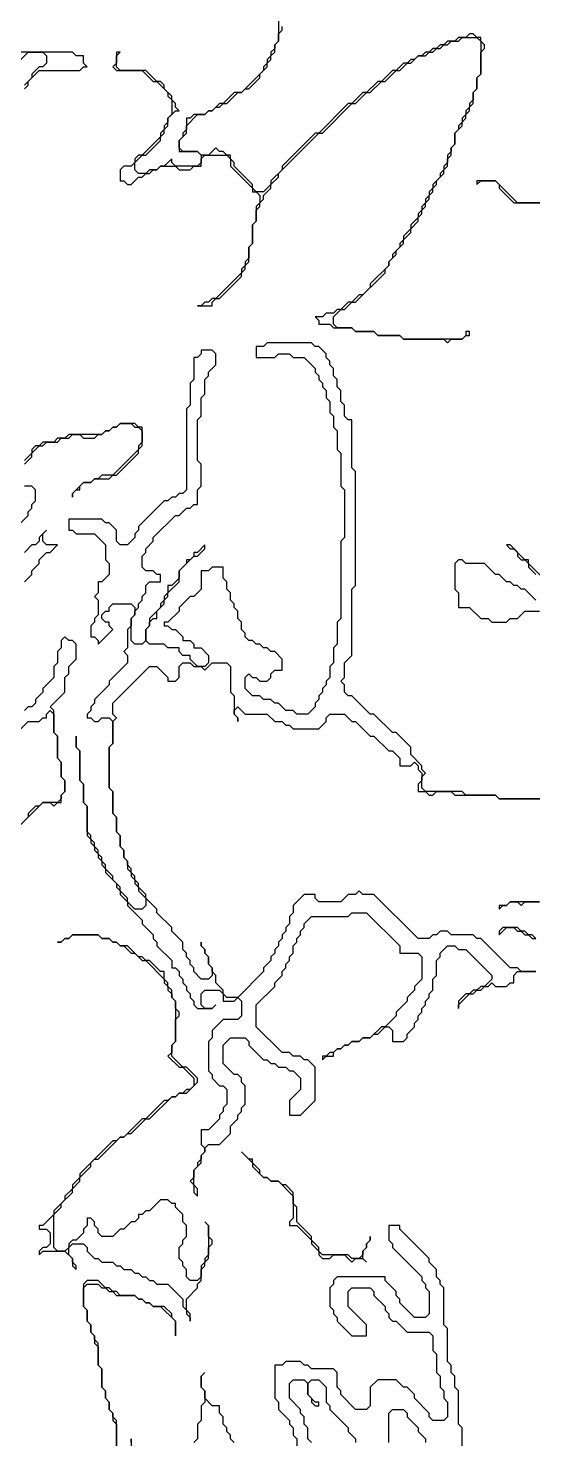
# Model space of a CAD drawing. Header units: metres. Extents: x 0 to 500, y 0 to 703.
# Drawn here: x 422.38 to 439.52, y 63.75 to 111.69 of the extents above; entities that cross this region are included whole.
import ezdxf

# ---------------------------------------------------------------- set-up
doc = ezdxf.new("R2010")
doc.units = ezdxf.units.M

msp = doc.modelspace()

# ---------------------------------------------------------------- linework, layer by layer
for points in [[(430.875, 112.125), (430.875, 111.25), (430.75, 111.125), (430.75, 111), (430.625, 110.875), (430.625, 110.75), (430.5, 110.625), (430.5, 110.5), (430.375, 110.375), (430.375, 110.25), (429.625, 109.5), (429.375, 109.5), (429, 109.125), (428.875, 109.125), (428.625, 108.875), (428.5, 108.875), (428.375, 108.75), (428, 108.75), (427.875, 108.625), (427.75, 108.625), (427.75, 108.25), (427.625, 108.125), (427.625, 108), (427.5, 107.875), (427.5, 107.5), (428.125, 107.5), (428.25, 107.375), (428.25, 107.125), (428.125, 107), (427.375, 107), (427.25, 107.125), (427.25, 107.25), (427, 107), (426.875, 107), (426.75, 106.875), (426.5, 106.875), (426.375, 106.75), (426.125, 106.75), (426, 106.875), (426, 107.125), (426.25, 107.375), (426.375, 107.375), (426.875, 107.875), (426.875, 108), (427, 108.125), (427, 108.25), (427.125, 108.375), (427.125, 108.625), (427.375, 108.875), (427.5, 108.875), (427.375, 109), (427.375, 109.125), (427.25, 109.25), (427.25, 109.375), (427, 109.625), (427, 109.75), (426.875, 109.875), (426.75, 109.875), (426.375, 110.25), (425.5, 110.25), (425.375, 110.375), (425.375, 110.75), (425.5, 110.875), (425.375, 110.875), (425.375, 110.5), (425.25, 110.375), (425.375, 110.25), (426.25, 110.25), (426.625, 109.875), (426.75, 109.875), (427.125, 109.5), (427.125, 109.375), (427.25, 109.25), (427.25, 108.75), (427.125, 108.625), (427.125, 108.5), (427, 108.375), (427, 108.25), (426.875, 108.125), (426.875, 108), (426.25, 107.375), (426.125, 107.375), (426, 107.25), (426, 107.125), (425.875, 107), (425.625, 107), (425.5, 106.875), (425.5, 106.5), (425.625, 106.5), (425.75, 106.375), (425.875, 106.375), (426.125, 106.625), (426.25, 106.625), (426.375, 106.75), (426.5, 106.75), (426.625, 106.875), (426.75, 106.875), (426.875, 107), (427.375, 107), (427.5, 106.875), (427.875, 106.875), (428, 107), (428.25, 107), (428.25, 107.25), (428.375, 107.375), (429.125, 107.375), (429.25, 107.25), (429.25, 107), (430, 106.25), (430, 106.125), (430.125, 106.125), (430.25, 106), (430.25, 105.75), (430.125, 105.625), (430.125, 105.125), (430, 105), (430, 104.375), (429.875, 104.25), (429.875, 103.875), (429.75, 103.75), (429.75, 103.625), (429.625, 103.5), (429.625, 103.375), (428.75, 102.5), (428.625, 102.5), (428.5, 102.375), (428.375, 102.375), (428.25, 102.25), (428.125, 102.25), (428.625, 102.25), (428.625, 102.375), (428.75, 102.5), (428.875, 102.5), (429.625, 103.25), (429.625, 103.375), (429.75, 103.5), (429.75, 103.625), (429.875, 103.75), (429.875, 104.25), (430, 104.375), (430, 105), (430.125, 105.125), (430.125, 105.5), (430.25, 105.625), (430.25, 105.75), (430.375, 105.875), (430.375, 106), (430.625, 106.25), (430.625, 106.375), (430.875, 106.625), (430.875, 106.75), (432.25, 108.125), (432.375, 108.125), (433.375, 109.125), (433.5, 109.125), (433.875, 109.5), (434, 109.5), (434.375, 109.875), (434.5, 109.875), (434.875, 110.25), (435, 110.25), (435.25, 110.5), (435.375, 110.5), (435.625, 110.75), (435.875, 110.75), (436, 110.875), (436.125, 110.875), (436.25, 111), (436.375, 111), (436.5, 111.125), (436.625, 111.125), (436.75, 111.25), (437, 111.25), (437.125, 111.375), (437.625, 111.375), (437.75, 111.25), (437.75, 110.125), (437.625, 110), (437.625, 109.625), (437.5, 109.5), (437.5, 109.25), (437.375, 109.125), (437.375, 109), (437.25, 108.875), (437.25, 108.75), (437.125, 108.625), (437.125, 108.5), (437, 108.375), (437, 108.25), (436.875, 108.125), (436.875, 107.75), (436.75, 107.625), (436.75, 107.5), (436.625, 107.375), (436.625, 107.125), (436.5, 107), (436.5, 106.875), (436.375, 106.75), (436.375, 106.625), (436.125, 106.375), (436.125, 106.25), (436, 106.125), (436, 106), (435.875, 105.875), (435.875, 105.75), (435.75, 105.625), (435.75, 105.5), (435.625, 105.375), (435.625, 105.25), (435.375, 105), (435.375, 104.875), (435.125, 104.625), (435.125, 104.5), (435, 104.375), (435, 104.25), (434.75, 104), (434.75, 103.875), (434.625, 103.75), (434.625, 103.625), (434, 103), (434, 102.875), (433.75, 102.625), (433.625, 102.625), (433.375, 102.375), (433.25, 102.375), (433, 102.125), (432.875, 102.125), (432.75, 102), (432.5, 102), (432.375, 101.875), (432.125, 101.875), (432.25, 101.75), (432.25, 101.625), (432.625, 101.625), (432.75, 101.5), (433.375, 101.5), (433.5, 101.375), (434.125, 101.375), (434.25, 101.25), (435, 101.25), (435.125, 101.125), (436.5, 101.125), (436.625, 101), (436.75, 101.125), (437.125, 101.125), (437.25, 101.25), (437.375, 101.25), (437.375, 101.375), (437.25, 101.375), (437.25, 101.25), (437.125, 101.125), (435.125, 101.125), (435, 101.25), (434.25, 101.25), (434.125, 101.375), (433.5, 101.375), (433.375, 101.5), (432.875, 101.5), (432.75, 101.625), (432.75, 101.875), (433, 102.125), (433.125, 102.125), (433.375, 102.375), (433.5, 102.375), (434.5, 103.375), (434.5, 103.5), (434.625, 103.625), (434.625, 103.75), (434.875, 104), (434.875, 104.125), (435.125, 104.375), (435.125, 104.5), (435.375, 104.75), (435.375, 104.875), (435.625, 105.125), (435.625, 105.25), (435.75, 105.375), (435.75, 105.5), (435.875, 105.625), (435.875, 105.75), (436, 105.875), (436, 106), (436.125, 106.125), (436.125, 106.25), (436.25, 106.375), (436.25, 106.5), (436.5, 106.75), (436.5, 106.875), (436.625, 107), (436.625, 107.25), (436.75, 107.375), (436.75, 107.625), (436.875, 107.75), (436.875, 108.125), (437.125, 108.375), (437.125, 108.5), (437.25, 108.625), (437.25, 108.75), (437.375, 108.875), (437.375, 109), (437.5, 109.125), (437.5, 109.5), (437.625, 109.625), (437.625, 110), (437.75, 110.125), (437.75, 110.875), (437.875, 111), (437.875, 111.125), (437.75, 111.25), (437.75, 111.375), (437.625, 111.375), (437.5, 111.5), (437.375, 111.5), (437.25, 111.375), (437, 111.375), (436.875, 111.25), (436.625, 111.25), (436.5, 111.125), (436.375, 111.125), (436.25, 111), (436.125, 111), (436, 110.875), (435.875, 110.875), (435.75, 110.75), (435.625, 110.75), (435.5, 110.625), (435.375, 110.625), (435.25, 110.5), (435.125, 110.5), (434.875, 110.25), (434.75, 110.25), (434.375, 109.875), (434.25, 109.875), (433.875, 109.5), (433.75, 109.5), (433.375, 109.125), (433.25, 109.125), (432.25, 108.125), (432.125, 108.125), (431, 107), (431, 106.875), (430.625, 106.5), (430.625, 106.375), (430.375, 106.125), (430.125, 106.125), (430, 106.25), (430, 106.375), (429.375, 107), (429.375, 107.125), (429.25, 107.25), (429.25, 107.375), (429.125, 107.375), (429, 107.5), (428.875, 107.5), (428.75, 107.625), (428.5, 107.375), (428.25, 107.375), (428.125, 107.5), (427.625, 107.5), (427.5, 107.625), (427.5, 107.875), (427.75, 108.125), (427.75, 108.375), (428.125, 108.75), (428.375, 108.75), (428.5, 108.875), (428.625, 108.875), (428.75, 109), (428.875, 109), (429, 109.125), (429.125, 109.125), (429.5, 109.5), (429.625, 109.5), (429.75, 109.625), (429.875, 109.625), (430.25, 110), (430.25, 110.125), (430.5, 110.375), (430.5, 110.5), (430.625, 110.625), (430.625, 110.75), (430.75, 110.875), (430.75, 111.125), (430.875, 111.25), (430.875, 111.5), (431, 111.625), (431, 111.75)], [(421.875, 110.375), (422.375, 110.875), (422.875, 110.875), (423, 110.75), (423, 110.5), (422.875, 110.375), (422.75, 110.375), (422.5, 110.125), (422.5, 110), (422.25, 109.75)], [(422.25, 109.625), (422.375, 109.75), (422.375, 109.875), (422.75, 110.25), (424.125, 110.25), (424.25, 110.375), (424.375, 110.375), (424.25, 110.5), (424.25, 110.75), (424, 110.75), (423.875, 110.875), (422.125, 110.875)], [(440.125, 105.75), (439, 105.75), (438.25, 106.5), (437.625, 106.5), (437.625, 106.375), (437.75, 106.5), (438.25, 106.5), (438.375, 106.375), (438.375, 106.25), (438.875, 105.75), (440.125, 105.75)], [(439.875, 85.5), (438.375, 85.5), (438.25, 85.625), (437.25, 85.625), (437.125, 85.75), (435.875, 85.75), (435.75, 85.875), (435.75, 86.25), (435.875, 86.375), (435.75, 86.5), (435.75, 86.625), (435.375, 87), (435.375, 87.25), (434.875, 87.75), (434.75, 87.75), (434.125, 88.375), (434, 88.375), (433.375, 89), (433.25, 89), (433.125, 89.125), (433.125, 89.375), (433, 89.5), (433.125, 89.625), (433.125, 90.125), (433.375, 90.375), (433.375, 92.625), (433.5, 92.75), (433.5, 96.625), (433.375, 96.75), (433.375, 98.375), (433.25, 98.375), (433.125, 98.5), (433.125, 98.875), (433, 99), (433, 99.375), (432.875, 99.5), (432.875, 99.75), (432.75, 99.875), (432.75, 100.125), (432.625, 100.25), (432.625, 100.375), (432.5, 100.5), (432.5, 100.625), (432.25, 100.875), (432.125, 100.875), (432, 101), (430.5, 101), (430.375, 100.875), (430.125, 100.875), (430.125, 100.5), (430.75, 100.5), (430.875, 100.625), (431.25, 100.625), (431.375, 100.5), (431.75, 100.5), (432.125, 100.125), (432.125, 100), (432.25, 99.875), (432.25, 99.75), (432.375, 99.625), (432.375, 99.5), (432.5, 99.375), (432.5, 99.125), (432.625, 99), (432.625, 98.625), (432.75, 98.5), (432.75, 98.125), (432.875, 98), (432.875, 97.375), (433, 97.25), (433, 96.125), (433.125, 96), (433.125, 94.375), (433, 94.25), (433, 91.625), (432.875, 91.5), (432.875, 90.75), (432.75, 90.625), (432.75, 90.125), (432.625, 90), (432.625, 89.625), (432.5, 89.5), (432.5, 89.375), (432.375, 89.25), (432.375, 89.125), (432.25, 89), (432.25, 88.875), (432.125, 88.75), (432.125, 88.625), (431.875, 88.375), (431.5, 88.375), (431.375, 88.5), (431.125, 88.5), (430.875, 88.75), (430.75, 88.75), (430.625, 88.875), (430.375, 88.875), (430.25, 89), (430, 89), (429.75, 89.25), (429.75, 89.625), (429.875, 89.75), (430, 89.625), (430.125, 89.625), (430.25, 89.5), (430.5, 89.5), (430.625, 89.625), (430.625, 89.75), (430.75, 89.875), (431, 89.875), (431, 90.25), (430.75, 90.5), (430.625, 90.5), (430.5, 90.625), (430.375, 90.625), (430.25, 90.75), (430.125, 90.75), (430, 90.875), (429.875, 90.875), (429.75, 91), (429.75, 91.125), (429.625, 91.25), (429.625, 91.5), (429.5, 91.625), (429.5, 91.875), (429.375, 92), (429.375, 92.125), (429.25, 92.25), (429.25, 92.5), (429.125, 92.625), (429.125, 92.875), (429, 93), (429, 93.375), (428.625, 93.375), (428.5, 93.25), (428.25, 93.25), (428.25, 92.625), (428, 92.375), (427.875, 92.375), (427.5, 92), (427.5, 91.875), (427.125, 91.5), (427, 91.5), (427, 91.375), (427.125, 91.375), (427.25, 91.25), (427.375, 91.25), (427.625, 91), (427.625, 90.875), (427.875, 90.875), (428, 90.75), (428, 90.625), (428.25, 90.625), (428.5, 90.375), (428.5, 90.125), (428.375, 90), (428.125, 90), (427.875, 90.25), (427.875, 90.375), (427.625, 90.375), (427.5, 90.5), (427.5, 90.625), (427.125, 90.625), (427, 90.75), (426.5, 90.75), (426.375, 90.875), (426.375, 91.25), (426.5, 91.375), (426.5, 91.5), (426.625, 91.625), (426.75, 91.625), (426.75, 91.875), (427, 92.125), (427, 92.25), (427.125, 92.375), (427.125, 92.5), (427.5, 92.875), (427.5, 93.25), (428, 93.75), (428.125, 93.75), (428.375, 94), (428.375, 94.125), (428.125, 93.875), (428, 93.875), (428, 93.75), (427.875, 93.625), (427.75, 93.625), (427.75, 93.5), (427.5, 93.25), (427.5, 93), (427.25, 92.75), (427.125, 92.75), (427.125, 92.5), (427, 92.375), (427, 92.25), (426.875, 92.125), (426.875, 92), (426.5, 91.625), (426.5, 91.375), (426.375, 91.25), (426.375, 90.875), (426.25, 90.75), (426, 90.75), (425.875, 90.875), (425.875, 91.625), (426, 91.75), (426, 91.875), (426.125, 92), (426.125, 92.125), (426.25, 92.25), (426.25, 92.375), (426.375, 92.5), (426.375, 92.75), (426.5, 92.875), (426.875, 92.875), (426.875, 93.125), (426.75, 93.125), (426.625, 93.25), (426.375, 93.25), (426.25, 93.375), (426.25, 93.75), (426.375, 93.875), (426.375, 94), (426.625, 94.25), (426.625, 94.375), (427.375, 95.125), (427.5, 95.125), (427.75, 95.375), (427.875, 95.375), (428, 95.5), (428.125, 95.5), (428.125, 96), (428.25, 96.125), (428.25, 96.875), (428.125, 97), (428.125, 98.375), (428.25, 98.5), (428.25, 99.125), (428.375, 99.25), (428.375, 99.75), (428.5, 99.875), (428.5, 100), (428.75, 100.25), (428.75, 100.625), (428.625, 100.75), (428.25, 100.75), (428.25, 100.625), (428.125, 100.5), (428, 100.5), (428, 99.75), (427.875, 99.625), (427.875, 98.875), (427.75, 98.75), (427.75, 96), (427.625, 95.875), (427.5, 95.875), (427.375, 95.75), (427.25, 95.75), (427.125, 95.625), (427, 95.625), (426.125, 94.75), (426.125, 94.625), (426, 94.5), (426, 94.375), (425.75, 94.125), (425.5, 94.125), (425.375, 94.25), (425.375, 94.625), (425.125, 94.875), (425, 94.875), (424.875, 95), (423.75, 95), (423.75, 94.625), (423.875, 94.625), (424, 94.5), (424.625, 94.5), (425, 94.125), (425, 93.625), (425.125, 93.5), (425.125, 93.125), (424.875, 92.875), (424.75, 92.875), (424.75, 92.5), (424.625, 92.375), (424.75, 92.25), (424.75, 91.75), (424.625, 91.625), (424.625, 91.5), (424.5, 91.375), (424.5, 91), (424.625, 91), (424.75, 90.875), (424.75, 90.75), (425.25, 91.25), (425.125, 91.375), (425.125, 91.5), (425, 91.5), (424.875, 91.625), (424.875, 91.75), (425, 91.875), (425.125, 91.875), (425.125, 92), (425.25, 92.125), (425.875, 92.125), (426, 92), (426, 91.75), (425.875, 91.625), (425.875, 91.375), (425.75, 91.25), (425.75, 90.625), (425.625, 90.5), (425.75, 90.375), (425.75, 90.125), (425.125, 89.5), (425.125, 89.375), (424.625, 88.875), (424.625, 88.75), (424.5, 88.625), (424.5, 88.5), (424.375, 88.375), (424.375, 88.25), (424.5, 88.25), (424.625, 88.125), (424.75, 88.125), (424.875, 88.25), (425.125, 88.25), (425.25, 88.125), (425.25, 87.375), (425.125, 87.25), (425.125, 85.875), (425.25, 85.75), (425.25, 85), (425.375, 84.875), (425.375, 84.375), (425.5, 84.25), (425.5, 83.875), (425.625, 83.75), (425.625, 83.5), (425.75, 83.375), (425.75, 83.125), (425.875, 83), (425.875, 82.875), (426, 82.75), (426, 82.625), (426.125, 82.5), (426.125, 82.375), (426.375, 82.125), (426.375, 81.875), (426.25, 81.75), (426, 81.75), (425.75, 82), (425.75, 82.125), (425.5, 82.375), (425.5, 82.5), (425.25, 82.75), (425.25, 82.875), (425, 83.125), (425, 83.25), (424.875, 83.375), (424.875, 83.5), (424.75, 83.625), (424.75, 83.75), (424.625, 83.875), (424.625, 84), (424.5, 84.125), (424.5, 84.25), (424.375, 84.375), (424.375, 85.25), (424.25, 85.375), (424.25, 86), (424.125, 86.125), (424.125, 87.125), (424, 87.25), (424, 87.625), (424, 87.25), (424.125, 87.125), (424.125, 86.125), (424.25, 86), (424.25, 85.375), (424.375, 85.25), (424.375, 84.25), (424.5, 84.125), (424.5, 84), (424.625, 83.875), (424.625, 83.75), (424.75, 83.625), (424.75, 83.5), (424.875, 83.375), (424.875, 83.25), (425, 83.125), (425, 83), (425.375, 82.625), (425.375, 82.5), (425.5, 82.375), (425.5, 82.25), (425.75, 82), (425.75, 81.875), (426.25, 81.375), (426.25, 81.25), (426.625, 80.875), (426.625, 80.75), (426.75, 80.625), (426.75, 80.5), (427.25, 80), (427.25, 79.75), (427.375, 79.75), (427.5, 79.625), (427.5, 79.5), (427.625, 79.375), (427.625, 79.25), (427.75, 79.125), (427.75, 79), (427.875, 78.875), (427.875, 78.75), (428, 78.625), (428, 78.5), (428.125, 78.375), (428.625, 78.375), (428.75, 78.5), (428.625, 78.375), (428.375, 78.375), (428.25, 78.5), (428.25, 78.875), (428.375, 79), (428.875, 79), (429, 78.875), (429, 78.625), (429.375, 78.625), (429.5, 78.75), (429.625, 78.625), (429.625, 78.125), (429.5, 78), (429, 78), (428.625, 77.625), (428.625, 77.375), (428.5, 77.25), (428.5, 76.25), (428.625, 76.125), (428.625, 76), (428.875, 75.75), (429, 75.75), (429.125, 75.625), (429.125, 75.125), (429, 75), (429, 74.875), (428.875, 74.75), (428.875, 74.625), (428.5, 74.25), (428.25, 74.25), (428.25, 73.75), (428.375, 73.625), (428.375, 73.5), (428.25, 73.375), (428.25, 73.25), (428.125, 73.125), (428.125, 73), (428, 72.875), (428, 72.625), (427.875, 72.5), (428, 72.375), (428, 72.125), (428.125, 72), (428.125, 72.25), (428, 72.375), (428, 72.875), (428.25, 73.125), (428.25, 73.375), (428.375, 73.5), (428.375, 73.625), (428.5, 73.75), (428.875, 73.75), (429.25, 74.125), (429.25, 74.375), (429.5, 74.625), (429.5, 74.75), (429.625, 74.875), (429.625, 75), (429.75, 75.125), (429.75, 75.75), (429.625, 75.875), (429.625, 76), (429.5, 76.125), (429.375, 76.125), (429, 76.5), (429, 77.125), (429.25, 77.375), (429.75, 77.375), (429.875, 77.25), (429.875, 77.125), (430.375, 76.625), (430.5, 76.625), (430.625, 76.5), (430.75, 76.5), (430.875, 76.375), (431.125, 76.375), (431.25, 76.25), (431.375, 76.25), (431.625, 76), (431.625, 75.625), (431.25, 75.25), (431.25, 74.75), (431.625, 74.75), (432.125, 75.25), (432.125, 76.375), (431.875, 76.625), (431.75, 76.625), (431.625, 76.75), (431.375, 76.75), (431.25, 76.875), (431, 76.875), (430.125, 77.75), (430.125, 78.5), (430.75, 79.125), (430.75, 79.25), (431, 79.5), (431, 79.625), (431.125, 79.75), (431.125, 79.875), (431.25, 80), (431.25, 80.125), (431.375, 80.25), (431.375, 80.5), (431.5, 80.625), (431.5, 80.75), (431.625, 80.875), (431.625, 81), (431.75, 81.125), (431.75, 81.25), (432, 81.5), (433.25, 81.5), (433.375, 81.625), (433.875, 81.625), (435, 80.5), (435, 80.25), (435.625, 80.25), (435.75, 80.125), (435.75, 79.375), (435.5, 79.125), (435.5, 79), (435.25, 78.75), (435.25, 78.625), (434.875, 78.25), (434.875, 78.125), (434.5, 77.75), (434.375, 77.75), (434, 77.375), (433.75, 77.375), (433.625, 77.25), (433.375, 77.25), (433.25, 77.125), (433.125, 77.125), (433, 77), (432.875, 77), (432.75, 76.875), (432.625, 76.875), (432.5, 76.75), (432.375, 76.75), (432.375, 76.625), (432.5, 76.75), (432.75, 76.75), (432.75, 76.875), (432.875, 77), (433, 77), (433.125, 77.125), (433.25, 77.125), (433.375, 77.25), (433.625, 77.25), (433.75, 77.375), (434, 77.375), (434.125, 77.5), (434.25, 77.5), (434.5, 77.75), (434.625, 77.75), (434.75, 77.625), (434.75, 77.25), (435.125, 77.25), (435.25, 77.375), (435.25, 77.5), (435.5, 77.75), (435.5, 77.875), (435.625, 78), (435.625, 78.125), (435.75, 78.25), (435.75, 78.375), (435.875, 78.5), (435.875, 78.625), (436, 78.75), (436, 78.875), (436.125, 79), (436.125, 79.375), (436.25, 79.5), (436.25, 80), (436.375, 80.125), (436.375, 80.25), (436.625, 80.5), (436.875, 80.5), (437, 80.375), (437.25, 80.375), (438.125, 79.5), (438.125, 79.375), (437.875, 79.125), (437.75, 79.125), (437.625, 79), (437.5, 79), (437.375, 78.875), (437.25, 78.875), (437, 78.625), (437, 78.375), (437, 78.5), (437.375, 78.875), (437.5, 78.875), (437.625, 79), (437.75, 79), (437.875, 79.125), (438, 79.125), (438.125, 79.25), (438.25, 79.125), (438.625, 79.125), (438.75, 79.25), (438.875, 79.25), (438.875, 79.5), (439, 79.625), (439.625, 79.625)], [(422.25, 96.875), (422.5, 97.125), (422.5, 97.25), (422.75, 97.5), (422.875, 97.5), (423, 97.625), (423.375, 97.625), (423.5, 97.75), (423.75, 97.75), (423.875, 97.875), (424.125, 97.875), (424.25, 97.75), (424.625, 97.75), (424.75, 97.875), (424.875, 97.875), (425, 98), (425.125, 98), (425.25, 98.125), (425.375, 98.125), (425.5, 98.25), (425.875, 98.25), (426, 98.125), (426.125, 98.125), (426.25, 98), (426.25, 97.625), (426.125, 97.5), (426.125, 97.375), (425.25, 96.5), (424.875, 96.5), (424.75, 96.375), (424.625, 96.375), (424.5, 96.25), (424.25, 96.25), (423.875, 95.875), (423.875, 95.75), (423.875, 95.875), (424, 96), (424.125, 96), (424.125, 96.125), (424.25, 96.25), (424.5, 96.25), (424.625, 96.375), (425.125, 96.375), (425.25, 96.5), (425.375, 96.5), (426.125, 97.25), (426.125, 97.375), (426.25, 97.5), (426.25, 98.125), (426.125, 98.125), (426, 98.25), (425.5, 98.25), (425.375, 98.125), (425.25, 98.125), (425.125, 98), (425, 98), (424.875, 97.875), (423.75, 97.875), (423.625, 97.75), (423.375, 97.75), (423.25, 97.625), (422.875, 97.625), (422.75, 97.5), (422.625, 97.5), (422.5, 97.375), (422.5, 97.25), (422.25, 97)], [(422.125, 94.875), (422.375, 95.125), (422.375, 95.25), (422.5, 95.375), (422.5, 95.5), (422.625, 95.625), (422.625, 96), (422.5, 96.125), (422.25, 96.125)], [(422.25, 92.875), (422.5, 93.125), (422.5, 93.25), (422.75, 93.5), (422.75, 93.625), (423, 93.875), (423.125, 93.875), (423.375, 94.125), (423, 94.125), (422.875, 94.25), (422.875, 94.5), (423, 94.625), (422.75, 94.375), (422.75, 94.25), (422.625, 94.125), (422.5, 94.125), (422.25, 93.875)], [(440.25, 92.625), (439.375, 93.5), (439.375, 93.625), (439.25, 93.625), (438.75, 94.125), (438.625, 94.125), (438.75, 94), (438.875, 94), (439, 93.875), (439, 93.75), (439.125, 93.625), (439.25, 93.625), (439.375, 93.5), (439.375, 93.375), (439.625, 93.125)], [(439.625, 92.25), (439.25, 92.625), (439.125, 92.625), (439, 92.75), (438.875, 92.75), (438.75, 92.875), (438.625, 92.875), (438.375, 93.125), (438.25, 93.125), (437.875, 93.5), (437.25, 93.5), (437.125, 93.625), (437, 93.625), (436.875, 93.5), (436.875, 92.625), (437, 92.5), (437, 92), (437.375, 92), (437.75, 91.625), (438, 91.625), (438.125, 91.5), (438.625, 91.5), (438.75, 91.625), (439, 91.625), (439.25, 91.875), (439.75, 91.875)], [(422.25, 84.75), (422.875, 85.375), (423.125, 85.375), (423.25, 85.25), (423.375, 85.375), (423.5, 85.375), (423.5, 85.625), (423.625, 85.75), (423.625, 86.125), (423.5, 86.25), (423.5, 86.75), (423.375, 86.875), (423.375, 87.625), (423.25, 87.75), (423.25, 88.5), (423.125, 88.625), (423.625, 89.125), (423.625, 89.625), (423.75, 89.75), (423.75, 90), (424, 90.25), (424, 90.75), (423.875, 90.875), (423.75, 90.875), (423.625, 91), (423.5, 90.875), (423.5, 90.625), (423.375, 90.5), (423.375, 90.125), (423.25, 90), (423.25, 89.625), (422.875, 89.25), (422.875, 89.125), (422.625, 88.875), (422.625, 88.75), (422.5, 88.625), (422.375, 88.625), (422.25, 88.5)], [(439.625, 79.625), (439.125, 79.625), (439, 79.75), (438.75, 79.75), (437.75, 80.75), (437.625, 80.75), (437.5, 80.875), (436.75, 80.875), (436.625, 81), (436.375, 81), (436.25, 80.875), (436.125, 80.875), (436, 80.75), (435.625, 80.75), (434.125, 82.25), (433.75, 82.25), (433.625, 82.375), (433.5, 82.25), (433.25, 82.25), (433, 82), (432.25, 82), (432.125, 82.125), (432.125, 82.25), (431.75, 82.25), (431.375, 81.875), (431.375, 81.625), (431.25, 81.5), (431.25, 81.25), (431.125, 81.125), (431.125, 81), (431, 80.875), (431, 80.75), (430.875, 80.625), (430.875, 80.5), (430.75, 80.375), (430.75, 80.25), (430.625, 80.125), (430.625, 80), (430.375, 79.75), (430.375, 79.625), (429.5, 78.75), (429.125, 78.75), (429, 78.875), (429, 79), (428.75, 79.25), (428.75, 79.5), (428.625, 79.625), (428.625, 79.75), (428.5, 79.875), (428.5, 80.125), (428.375, 80.25), (428.375, 80.375), (428.25, 80.5), (428.25, 80.625), (428.25, 80.5), (428.375, 80.375), (428.375, 80.25), (428.5, 80.125), (428.5, 79.875), (428.625, 79.75), (428.625, 79.5), (428.5, 79.375), (428.25, 79.375), (428, 79.625), (428, 79.75), (427.875, 79.875), (427.875, 80), (427.75, 80.125), (427.75, 80.25), (427.625, 80.375), (427.625, 80.625), (427.25, 81), (427.25, 81.125), (426.75, 81.625), (426.75, 81.75), (426.375, 82.125), (426.375, 82.25), (426.125, 82.5), (426.125, 82.625), (426, 82.75), (426, 82.875), (425.875, 83), (425.875, 83.125), (425.75, 83.25), (425.75, 83.375), (425.625, 83.5), (425.625, 83.75), (425.5, 83.875), (425.5, 84.25), (425.375, 84.375), (425.375, 84.875), (425.25, 85), (425.25, 85.75), (425.125, 85.875), (425.125, 87.25), (425.25, 87.375), (425.25, 88.125), (425.375, 88.25), (425.25, 88.375), (425.25, 88.75), (426.5, 90), (426.75, 90), (427.125, 89.625), (427.125, 89.5), (427.375, 89.5), (427.5, 89.625), (427.5, 90), (427.625, 90.125), (427.875, 90.125), (428, 90), (428.25, 90), (428.375, 89.875), (428.625, 90.125), (429.125, 90.125), (429.25, 90), (429.25, 89.125), (429.375, 89), (429.375, 88.375), (429.5, 88.25), (429.5, 88.125), (429.5, 88.25), (429.375, 88.375), (429.375, 88.5), (429.5, 88.625), (429.75, 88.375), (430.5, 88.375), (430.75, 88.125), (431, 88.125), (431.125, 88), (431.25, 88), (431.375, 87.875), (432.25, 87.875), (432.5, 88.125), (432.5, 88.25), (432.625, 88.375), (433.125, 88.375), (433.375, 88.125), (433.5, 88.125), (434, 87.625), (434.125, 87.625), (434.625, 87.125), (434.75, 87.125), (435, 86.875), (435, 86.625), (435.375, 86.625), (435.5, 86.75), (435.625, 86.625), (435.625, 86.5), (435.75, 86.375), (435.75, 86.125), (435.625, 86), (435.625, 85.75), (435.875, 85.75), (436, 85.625), (436.125, 85.625), (436.25, 85.75), (436.75, 85.75), (436.875, 85.625), (438.25, 85.625), (438.375, 85.5), (439.875, 85.5)], [(421.75, 87.5), (422.375, 88.125), (422.75, 88.125), (422.875, 88.25), (423, 88.25), (423, 88.375), (423.125, 88.5), (423.25, 88.375), (423.25, 87.75), (423.375, 87.625), (423.375, 86.875), (423.5, 86.75), (423.5, 86.25), (423.625, 86.125), (423.625, 85.75), (423.5, 85.625), (423.5, 85.5), (423.375, 85.375), (422.875, 85.375), (422.75, 85.25), (422.625, 85.25), (422.375, 85), (422.375, 84.875), (421.75, 84.25)], [(439.75, 82), (438.75, 82), (438.625, 81.875), (438.375, 81.875), (438.375, 81.75), (438.5, 81.875), (438.625, 81.875), (438.75, 82), (439, 82), (439.125, 81.875), (439.25, 82), (439.75, 82)], [(439.625, 80.75), (439.5, 80.875), (439.375, 80.875), (439.25, 81), (439.125, 81), (439, 81.125), (438.5, 81.125), (438.375, 81), (438.375, 80.875), (438.625, 81.125), (438.875, 81.125), (439, 81), (439.125, 81), (439.25, 80.875), (439.375, 80.875), (439.5, 80.75), (439.625, 80.75)], [(437.125, 63.25), (437.125, 64.125), (437, 64.25), (437, 65.375), (436.875, 65.5), (436.875, 65.875), (436.75, 66), (436.75, 66.25), (436.625, 66.375), (436.625, 67.5), (436.5, 67.625), (436.5, 68.875), (436.375, 69), (436.375, 69.125), (436.25, 69.25), (436.25, 69.5), (436, 69.75), (436, 69.875), (435, 70.875), (435, 71), (434.625, 71), (434.625, 70.5), (434.75, 70.375), (434.75, 70.25), (435.75, 69.25), (435.75, 69.125), (435.875, 69), (435.875, 68.875), (436, 68.75), (436, 68), (435.875, 67.875), (435.5, 67.875), (435, 68.375), (435, 68.5), (434.875, 68.625), (434.875, 68.75), (434.5, 69.125), (434.5, 69.25), (432.875, 69.25), (432.75, 69.125), (432.75, 69), (432.625, 68.875), (432.625, 68.25), (432.75, 68.125), (432.75, 68), (432.875, 67.875), (432.875, 67.75), (433.375, 67.25), (433.875, 67.25), (433.875, 67.625), (433.25, 68.25), (433.25, 68.75), (433.375, 68.875), (434, 68.875), (434.125, 68.75), (434.125, 68.625), (434.5, 68.25), (434.5, 68.125), (434.625, 68), (434.625, 67.875), (434.75, 67.75), (434.875, 67.75), (435.25, 67.375), (436, 67.375), (436.125, 67.25), (436.125, 66.75), (436.25, 66.625), (436.25, 66), (436.375, 65.875), (436.375, 65.5), (436.5, 65.375), (436.5, 65.125), (436.625, 65), (436.625, 64.5), (436.5, 64.375), (436.125, 64.375), (436, 64.5), (436, 64.625), (435.5, 65.125), (435.5, 65.25), (435.25, 65.5), (435.125, 65.5), (434.875, 65.75), (434.25, 65.75), (434, 65.5), (434, 64.875), (433.875, 64.75), (433.5, 64.75), (433, 65.25), (433, 65.375), (432.875, 65.5), (432.875, 66), (432.75, 66.125), (432, 66.125), (431.875, 66.25), (431.75, 66.25), (431.625, 66.375), (431.125, 66.375), (431, 66.25), (430.75, 66.25), (430.75, 65.125), (430.875, 65), (430.875, 64.75), (431.25, 64.375), (431.25, 64.25), (431.375, 64.125), (431.375, 63.875), (431.5, 63.75), (431.5, 63.375)], [(425.375, 63.5), (425.375, 64.375), (425.25, 64.5), (425.25, 64.625), (425.125, 64.75), (425.125, 65), (425, 65.125), (425, 65.375), (424.875, 65.5), (424.875, 66.125), (424.75, 66.25), (424.75, 67), (424.625, 67.125), (424.625, 67.25), (424.5, 67.375), (424.5, 67.625), (424.375, 67.75), (424.375, 68.125), (424.25, 68.25), (424.25, 68.875), (424.375, 69), (424.75, 69), (424.875, 68.875), (425, 68.875), (425.125, 68.75), (425.25, 68.75), (425.375, 68.625), (426, 68.625), (426.125, 68.5), (426.25, 68.5), (426.375, 68.375), (426.5, 68.375), (426.625, 68.25), (426.875, 68.25), (427.375, 67.75), (427.375, 67.25), (427.375, 67.75), (427.25, 67.875), (427.25, 68), (427, 68.25), (426.625, 68.25), (426.5, 68.375), (426.375, 68.375), (426.25, 68.5), (426.125, 68.5), (426, 68.625), (425.5, 68.625), (425.375, 68.75), (425.25, 68.75), (425.125, 68.875), (425, 68.875), (424.75, 69.125), (424.375, 69.125), (424.25, 69), (424.25, 68.25), (424.375, 68.125), (424.375, 67.75), (424.5, 67.625), (424.5, 67.375), (424.625, 67.25), (424.625, 67), (424.75, 66.875), (424.75, 66.25), (424.875, 66.125), (424.875, 65.5), (425, 65.375), (425, 65.125), (425.125, 65), (425.125, 64.75), (425.25, 64.625), (425.25, 64.375), (425.375, 64.25), (425.375, 63.5)], [(429.375, 63.625), (429.25, 63.75), (429.25, 63.875), (429.125, 64), (429.125, 64.125), (429, 64.25), (429, 64.5), (428.875, 64.625), (428.875, 64.875), (428.625, 64.875), (428.375, 65.125), (428.375, 65.375), (428.25, 65.5), (428.25, 65.875), (428.375, 66), (428.25, 65.875), (428.25, 65.5), (428.375, 65.375), (428.375, 65), (428.25, 64.875), (428.25, 64.375), (428.125, 64.25), (428.125, 63.75), (428, 63.625)], [(432, 63.625), (431.875, 63.75), (431.875, 64.125), (431.75, 64.25), (431.75, 64.5), (431.625, 64.625), (431.625, 64.75), (431.25, 65.125), (431.25, 65.625), (431.375, 65.75), (431.75, 65.75), (431.875, 65.625), (431.875, 65.25), (432, 65.125), (432, 65), (432.125, 64.875), (432.25, 64.875), (432.25, 65), (432.125, 65), (431.875, 65.25), (431.875, 65.625), (432, 65.75), (432.25, 65.75), (432.5, 65.5), (432.5, 65), (432.625, 64.875), (432.625, 64.75), (433.25, 64.125), (433.25, 64), (433.5, 63.75), (433.5, 63.625)], [(434.625, 63.625), (434.625, 64.625), (434.75, 64.75), (435.125, 64.75), (435.25, 64.625), (435.25, 64.5), (435.625, 64.125), (435.625, 64), (435.875, 63.75), (435.875, 63.625)], [(425.875, 63.625), (425.875, 63.75), (425.875, 63.5)]]:
    msp.add_lwpolyline(points)
for points in [[(423.875, 80.875), (423.75, 80.75), (423.625, 80.75), (423.5, 80.625), (423.375, 80.625), (423.5, 80.625), (423.625, 80.75), (423.75, 80.75), (423.875, 80.875), (424.75, 80.875), (424.875, 80.75), (425.125, 80.75), (425.25, 80.625), (425.375, 80.625), (425.5, 80.5), (425.625, 80.5), (425.875, 80.25), (426, 80.25), (426.25, 80), (426.375, 80), (427, 79.375), (427, 79.25), (427.125, 79.125), (427.125, 79), (427.25, 78.875), (427.25, 78.75), (427.375, 78.625), (427.375, 77.25), (427.25, 77.125), (427.25, 76.875), (427.125, 76.75), (427.5, 76.375), (427.625, 76.375), (428, 76), (428, 75.75), (427.875, 75.625), (427.75, 75.625), (427.625, 75.5), (427.5, 75.5), (427.375, 75.375), (427.25, 75.375), (427.125, 75.25), (427, 75.25), (426.375, 74.625), (426.25, 74.625), (425.625, 74), (425.5, 74), (425.375, 73.875), (425.25, 73.875), (424.125, 72.75), (424.125, 72.625), (423.875, 72.375), (423.875, 72.25), (423.625, 72), (423.625, 71.875), (423.25, 71.5), (423.25, 71.375), (422.875, 71), (422.75, 71), (422.75, 70.875), (423, 70.875), (423.125, 70.75), (423.125, 70.375), (423, 70.25), (422.875, 70.25), (422.75, 70.125), (422.75, 70), (422.875, 70.125), (423.625, 70.125), (423.875, 69.875), (423.875, 69.625), (424, 69.5), (424, 69.625), (423.875, 69.75), (423.875, 69.875), (423.75, 70), (423.75, 70.25), (423.875, 70.375), (424.25, 70.375), (424.375, 70.25), (424.375, 70.125), (424.625, 69.875), (424.75, 69.875), (424.875, 69.75), (425.25, 69.75), (425.375, 69.625), (425.5, 69.625), (425.625, 69.5), (425.875, 69.5), (426, 69.375), (426.125, 69.375), (426.25, 69.25), (426.375, 69.25), (426.5, 69.125), (426.625, 69.125), (426.75, 69), (427.125, 69), (427.625, 68.5), (427.625, 68.25), (427.75, 68.125), (427.75, 68), (427.875, 67.875), (427.875, 67.75), (427.875, 68), (427.75, 68.125), (427.75, 68.5), (428.125, 68.875), (428.125, 69), (428.25, 69.125), (428.25, 69.5), (428.375, 69.625), (428.375, 69.75), (428.5, 69.875), (428.5, 70.25), (428.625, 70.375), (428.625, 70.5), (428.5, 70.625), (428.5, 71), (428.375, 71.125), (428.5, 71), (428.5, 70), (428.375, 69.875), (428.375, 69.75), (428.25, 69.625), (428.25, 69.25), (428.125, 69.125), (427.875, 69.125), (427.75, 69.25), (427.75, 69.5), (427.625, 69.625), (427.625, 69.75), (427.5, 69.875), (427.5, 70.25), (427.625, 70.375), (427.625, 70.5), (427.75, 70.625), (427.75, 71), (427.625, 71.125), (427.625, 71.375), (427.375, 71.625), (427.375, 71.75), (427.25, 71.75), (427.125, 71.875), (426.875, 71.875), (426.5, 71.5), (426.375, 71.5), (426.25, 71.375), (426.125, 71.375), (426.125, 71.25), (426, 71.125), (425.875, 71.125), (425.625, 70.875), (425.5, 70.875), (425.25, 70.625), (424.875, 70.625), (424.75, 70.75), (424.75, 70.875), (424.625, 71), (424.625, 71.125), (424.5, 71.25), (424.375, 71.25), (424.375, 71), (424.25, 70.875), (424.25, 70.75), (424, 70.5), (423.875, 70.5), (423.75, 70.375), (423.75, 70.25), (423.625, 70.125), (423.375, 70.125), (423.25, 70.25), (423.25, 71.375), (423.5, 71.625), (423.5, 71.75), (423.875, 72.125), (423.875, 72.25), (424.125, 72.5), (424.125, 72.625), (424.5, 73), (424.5, 73.125), (424.625, 73.25), (424.75, 73.25), (425.5, 74), (425.625, 74), (425.75, 74.125), (425.875, 74.125), (426.375, 74.625), (426.5, 74.625), (427.25, 75.375), (427.375, 75.375), (427.5, 75.5), (427.75, 75.5), (428.125, 75.875), (428.125, 76), (427.75, 76.375), (427.625, 76.375), (427.25, 76.75), (427.25, 77.125), (427.375, 77.25), (427.375, 78), (427.5, 78.125), (427.5, 78.25), (427.375, 78.375), (427.375, 78.625), (427.25, 78.75), (427.25, 79), (427.125, 79.125), (427.125, 79.25), (427, 79.375), (427, 79.625), (426.875, 79.625), (426.5, 80), (426.375, 80), (426.25, 80.125), (426.125, 80.125), (425.75, 80.5), (425.5, 80.5), (425.375, 80.625), (425.25, 80.625), (425.125, 80.75), (424.875, 80.75), (424.75, 80.875)], [(429.625, 73.5), (430, 73.125), (430, 73), (430.375, 72.625), (430.5, 72.625), (430.625, 72.5), (430.875, 72.5), (431.375, 72), (431.375, 71.25), (431.25, 71.125), (431.25, 71), (431.5, 71), (432, 70.5), (432, 70.375), (432.25, 70.125), (432.25, 70), (432.375, 69.875), (432.625, 69.875), (432.75, 70), (433.125, 70), (433.375, 69.75), (433.5, 69.875), (433.75, 69.875), (433.875, 69.75), (433.75, 69.875), (433.75, 70.125), (433.875, 70.25), (433.875, 70.375), (434, 70.5), (434, 70.625), (434, 70.5), (433.875, 70.375), (433.875, 70.25), (433.75, 70.125), (433.75, 70), (433.625, 69.875), (433.375, 69.875), (433.25, 70), (432.375, 70), (432.25, 70.125), (432.25, 70.25), (432, 70.5), (432, 70.625), (431.5, 71.125), (431.5, 71.625), (431.375, 71.75), (431.375, 72.125), (431.125, 72.375), (431, 72.375), (430.875, 72.5), (430.625, 72.5), (430.5, 72.625), (430.375, 72.625), (430.25, 72.75), (430.25, 72.875), (430, 73.125), (430, 73.25), (429.875, 73.25)]]:
    msp.add_lwpolyline(points, close=True)

doc.saveas('drawing.dxf')
